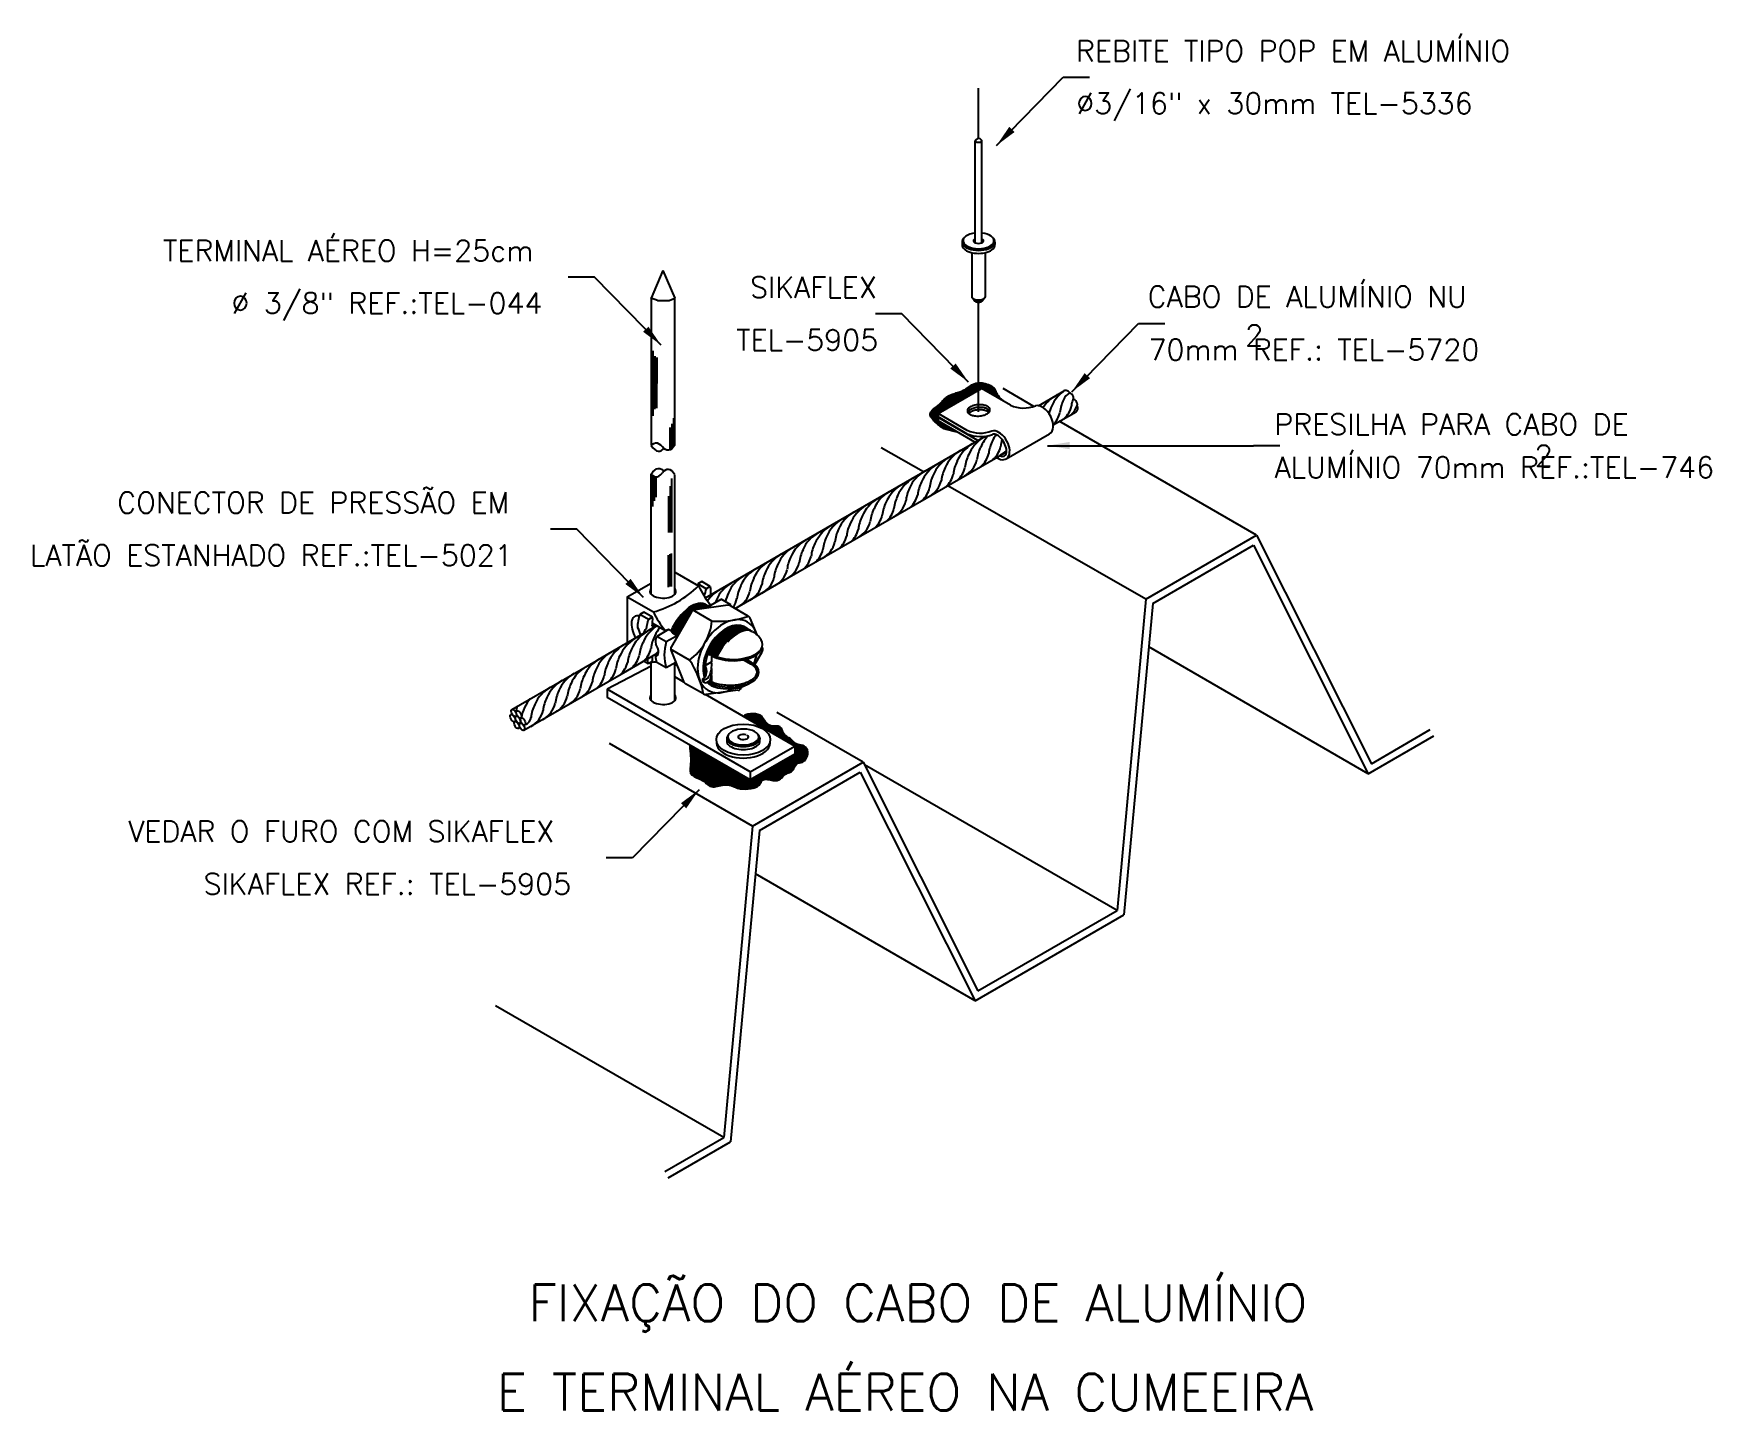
# Model space of a CAD drawing. Header units: millimetres. Extents: x -5750.2 to -5734.2, y -4626.1 to -4613.
import ezdxf
from ezdxf.enums import TextEntityAlignment as Align

# ---------------------------------------------------------------- set-up
doc = ezdxf.new("R2010")
doc.units = ezdxf.units.MM
doc.header["$LTSCALE"] = 10
doc.linetypes.add('DASHDOT', pattern=[1, 0.5, -0.25, 0, -0.25])
doc.layers.add('Termotécnica', color=7, linetype='Continuous')
doc.styles.add('r140', font='romans.shx')
doc.styles.add('r80', font='romans.shx')

msp = doc.modelspace()

# ---------------------------------------------------------------- hatches: boundary and pattern name
at = {"layer": 'Termotécnica', "linetype": 'DASHDOT'}
h = msp.add_hatch(dxfattribs=at)
h.set_pattern_fill('ANSI31', color=1, scale=0.05, style=0)
h.set_pattern_definition([(45, (-6339.692425, -4953.226665), (-0.00441941738, 0.00441941738), [])])
h.paths.add_polyline_path([(-5741.343, -4616.798), (-5741.528, -4616.691), (-5741.528, -4616.659), (-5741.523, -4616.656), (-5741.528, -4616.653), (-5741.528, -4616.621), (-5741.142, -4616.398), (-5741.142, -4616.328), (-5741.149, -4616.329), (-5741.157, -4616.33), (-5741.166, -4616.331), (-5741.174, -4616.334), (-5741.182, -4616.336), (-5741.191, -4616.34), (-5741.199, -4616.343), (-5741.207, -4616.348), (-5741.215, -4616.353), (-5741.223, -4616.358), (-5741.231, -4616.364), (-5741.239, -4616.37), (-5741.247, -4616.376), (-5741.255, -4616.381), (-5741.262, -4616.386), (-5741.27, -4616.391), (-5741.278, -4616.395), (-5741.286, -4616.399), (-5741.294, -4616.403), (-5741.302, -4616.407), (-5741.311, -4616.41), (-5741.321, -4616.414), (-5741.331, -4616.417), (-5741.342, -4616.421), (-5741.354, -4616.424), (-5741.365, -4616.428), (-5741.378, -4616.432), (-5741.39, -4616.436), (-5741.401, -4616.44), (-5741.413, -4616.445), (-5741.423, -4616.45), (-5741.433, -4616.456), (-5741.442, -4616.462), (-5741.451, -4616.468), (-5741.458, -4616.474), (-5741.465, -4616.48), (-5741.471, -4616.486), (-5741.477, -4616.492), (-5741.482, -4616.497), (-5741.486, -4616.503), (-5741.49, -4616.508), (-5741.494, -4616.513), (-5741.499, -4616.518), (-5741.503, -4616.523), (-5741.509, -4616.528), (-5741.515, -4616.534), (-5741.523, -4616.541), (-5741.532, -4616.548), (-5741.542, -4616.555), (-5741.553, -4616.563), (-5741.564, -4616.572), (-5741.574, -4616.58), (-5741.583, -4616.589), (-5741.591, -4616.598), (-5741.597, -4616.608), (-5741.6, -4616.617), (-5741.602, -4616.625), (-5741.602, -4616.634), (-5741.599, -4616.643), (-5741.596, -4616.652), (-5741.591, -4616.66), (-5741.585, -4616.669), (-5741.578, -4616.677), (-5741.571, -4616.686), (-5741.563, -4616.694), (-5741.554, -4616.702), (-5741.546, -4616.71), (-5741.537, -4616.718), (-5741.529, -4616.725), (-5741.52, -4616.732), (-5741.512, -4616.739), (-5741.504, -4616.746), (-5741.495, -4616.752), (-5741.484, -4616.758), (-5741.469, -4616.765), (-5741.449, -4616.772), (-5741.422, -4616.78), (-5741.387, -4616.789)])
h.paths.add_polyline_path([(-5741.142, -4616.328), (-5741.142, -4616.398), (-5741.113, -4616.381), (-5740.908, -4616.5), (-5740.928, -4616.48), (-5740.944, -4616.463), (-5740.956, -4616.448), (-5740.965, -4616.435), (-5740.971, -4616.423), (-5740.976, -4616.414), (-5740.979, -4616.405), (-5740.982, -4616.398), (-5740.985, -4616.391), (-5740.988, -4616.386), (-5740.992, -4616.381), (-5740.995, -4616.376), (-5740.999, -4616.372), (-5741.004, -4616.368), (-5741.009, -4616.365), (-5741.014, -4616.361), (-5741.02, -4616.358), (-5741.026, -4616.354), (-5741.033, -4616.351), (-5741.04, -4616.348), (-5741.047, -4616.345), (-5741.055, -4616.342), (-5741.063, -4616.339), (-5741.07, -4616.337), (-5741.078, -4616.335), (-5741.085, -4616.333), (-5741.093, -4616.331), (-5741.101, -4616.33), (-5741.108, -4616.329), (-5741.116, -4616.328), (-5741.124, -4616.328), (-5741.132, -4616.328), (-5741.14, -4616.328)])
at = {"layer": 'Termotécnica'}
h = msp.add_hatch(dxfattribs=at)
h.set_pattern_fill('ANSI31', color=1, scale=0.05, style=0)
h.set_pattern_definition([(45, (-6339.297662, -4953.674968), (-0.00441941738, 0.00441941738), [])])
edge = h.paths.add_edge_path()
edge.add_spline(control_points=[(-5743.896, -4619.789), (-5743.893, -4619.823), (-5743.887, -4619.881), (-5743.884, -4619.965), (-5743.908, -4620.065), (-5743.812, -4620.1), (-5743.749, -4620.132), (-5743.691, -4620.2), (-5743.601, -4620.16), (-5743.512, -4620.158), (-5743.436, -4620.201), (-5743.337, -4620.203), (-5743.236, -4620.188), (-5743.198, -4620.088), (-5743.108, -4620.128), (-5743.026, -4620.116), (-5742.988, -4620.045), (-5742.912, -4620.041), (-5742.898, -4619.98), (-5742.863, -4619.946), (-5742.814, -4619.948), (-5742.777, -4619.902), (-5742.756, -4619.831), (-5742.816, -4619.776), (-5742.889, -4619.782), (-5742.93, -4619.713), (-5743.01, -4619.69), (-5743.022, -4619.582), (-5743.134, -4619.619), (-5743.189, -4619.539), (-5743.239, -4619.465), (-5743.406, -4619.494), (-5743.373, -4619.515)], knot_values=[0, 0, 0, 0, 1.006526, 1.725878, 2.617874, 3.615468, 4.247188, 4.840381, 6.05436, 6.68739, 7.515864, 8.555321, 9.656658, 10.27245, 11.223737, 11.957335, 12.608418, 13.419214, 13.766893, 14.378638, 14.700342, 15.147962, 16.023091, 16.613486, 17.262658, 17.996256, 18.778996, 19.564375, 20.431903, 21.368719, 22.083452, 23.382441, 23.382441, 23.382441, 23.382441], degree=3, periodic=0)
edge.add_line((-5743.373, -4619.515), (-5743.368, -4619.518))
edge.add_line((-5743.368, -4619.518), (-5742.893, -4619.792))
edge.add_line((-5742.893, -4619.792), (-5742.893, -4619.868))
edge.add_line((-5742.893, -4619.868), (-5743.32, -4620.114))
edge.add_line((-5743.32, -4620.114), (-5743.898, -4619.781))
edge.add_line((-5743.898, -4619.781), (-5743.896, -4619.789))

# ---------------------------------------------------------------- linework, layer by layer
at = {"layer": 'Termotécnica', "color": 2}
for p, q in [((-5740.97, -4614.064), (-5740.334, -4613.413)), ((-5740.334, -4613.413), (-5740.084, -4613.413)), ((-5741.15, -4613.993), (-5741.175, -4614.017)), ((-5741.175, -4614.992), (-5741.175, -4614.017)), ((-5741.15, -4613.993), (-5741.134, -4613.993)), ((-5741.134, -4613.993), (-5741.109, -4614.017)), ((-5741.109, -4614.992), (-5741.109, -4614.017)), ((-5741.299, -4614.985), (-5741.299, -4615.01)), ((-5740.985, -4614.985), (-5740.985, -4615.01)), ((-5741.207, -4615.086), (-5741.207, -4615.504)), ((-5741.077, -4615.086), (-5741.077, -4615.504)), ((-5744.804, -4615.319), (-5745.054, -4615.319)), ((-5744.168, -4615.969), (-5744.804, -4615.319)), ((-5744.151, -4615.257), (-5744.264, -4615.52)), ((-5744.151, -4615.257), (-5744.038, -4615.521)), ((-5744.204, -4615.541), (-5744.264, -4615.519)), ((-5744.264, -4615.52), (-5744.263, -4616.923)), ((-5744.263, -4615.52), (-5744.263, -4615.518)), ((-5744.204, -4615.541), (-5744.091, -4615.541)), ((-5744.091, -4615.541), (-5744.038, -4615.521)), ((-5744.038, -4616.921), (-5744.038, -4615.521)), ((-5741.874, -4615.67), (-5742.124, -4615.67)), ((-5741.238, -4616.32), (-5741.874, -4615.67)), ((-5741.09, -4615.524), (-5741.09, -4615.524)), ((-5740.252, -4616.412), (-5739.616, -4615.761)), ((-5739.616, -4615.761), (-5739.366, -4615.761)), ((-5741.528, -4616.621), (-5741.113, -4616.381)), ((-5740.837, -4616.541), (-5741.113, -4616.381)), ((-5740.571, -4616.546), (-5740.326, -4616.405)), ((-5741.528, -4616.621), (-5741.528, -4616.653)), ((-5741.251, -4616.781), (-5741.528, -4616.621)), ((-5740.43, -4616.727), (-5740.212, -4616.603)), ((-5741.252, -4616.813), (-5741.528, -4616.653)), ((-5741.528, -4616.659), (-5741.523, -4616.656)), ((-5741.528, -4616.659), (-5741.528, -4616.691)), ((-5741.148, -4616.879), (-5741.528, -4616.659)), ((-5741.176, -4616.895), (-5741.528, -4616.691)), ((-5743.747, -4618.377), (-5741.074, -4616.836)), ((-5740.878, -4617.053), (-5740.464, -4616.814)), ((-5740.484, -4616.927), (-5738.52, -4616.928)), ((-5738.27, -4616.928), (-5738.52, -4616.928)), ((-5743.029, -4618.228), (-5740.875, -4616.985)), ((-5744.263, -4618.342), (-5744.263, -4617.198)), ((-5744.038, -4618.342), (-5744.038, -4617.207)), ((-5744.973, -4617.724), (-5745.223, -4617.724)), ((-5744.337, -4618.374), (-5744.973, -4617.724)), ((-5744.038, -4618.134), (-5743.812, -4618.264)), ((-5743.464, -4618.479), (-5743.029, -4618.228)), ((-5744.491, -4618.369), (-5744.263, -4618.238)), ((-5744.491, -4618.369), (-5744.242, -4618.513)), ((-5744.491, -4618.369), (-5744.491, -4618.806)), ((-5744.767, -4618.967), (-5744.209, -4618.643)), ((-5744.25, -4618.619), (-5744.13, -4618.689)), ((-5744.075, -4618.693), (-5744.099, -4618.679)), ((-5744.058, -4618.716), (-5744.075, -4618.693)), ((-5744.068, -4618.701), (-5744.069, -4618.701)), ((-5744.061, -4618.712), (-5744.068, -4618.701)), ((-5744.05, -4618.711), (-5744.061, -4618.712)), ((-5744.012, -4618.743), (-5744.058, -4618.716)), ((-5744.044, -4618.724), (-5744.05, -4618.711)), ((-5744.032, -4618.722), (-5744.044, -4618.724)), ((-5744.026, -4618.734), (-5744.032, -4618.722)), ((-5744.014, -4618.732), (-5744.026, -4618.734)), ((-5744.01, -4618.74), (-5744.014, -4618.732)), ((-5745.592, -4619.442), (-5744.767, -4618.967)), ((-5744.263, -4619.031), (-5744.684, -4619.25)), ((-5744.551, -4619.107), (-5744.193, -4618.9)), ((-5744.276, -4618.997), (-5744.271, -4619.001)), ((-5744.263, -4619.357), (-5744.263, -4618.998)), ((-5744.038, -4619.357), (-5744.038, -4619.001)), ((-5743.737, -4618.901), (-5743.703, -4618.921)), ((-5743.73, -4618.896), (-5743.736, -4618.898)), ((-5743.724, -4618.909), (-5743.729, -4618.896)), ((-5743.712, -4618.907), (-5743.724, -4618.909)), ((-5743.706, -4618.919), (-5743.712, -4618.907)), ((-5743.694, -4618.917), (-5743.706, -4618.919)), ((-5743.688, -4618.929), (-5743.694, -4618.917)), ((-5743.676, -4618.927), (-5743.688, -4618.929)), ((-5743.67, -4618.939), (-5743.676, -4618.927)), ((-5743.658, -4618.937), (-5743.67, -4618.939)), ((-5743.651, -4618.947), (-5743.658, -4618.937)), ((-5743.384, -4618.968), (-5743.316, -4619.007)), ((-5743.359, -4618.963), (-5743.308, -4618.992)), ((-5745.477, -4619.641), (-5744.551, -4619.107)), ((-5743.952, -4619.181), (-5744.038, -4619.131)), ((-5743.721, -4619.18), (-5743.702, -4619.19)), ((-5743.32, -4620.038), (-5744.684, -4619.25)), ((-5744.684, -4619.25), (-5744.684, -4619.327)), ((-5743.32, -4620.114), (-5744.684, -4619.327)), ((-5742.893, -4619.792), (-5743.744, -4619.301)), ((-5743.676, -4619.22), (-5743.713, -4619.199)), ((-5743.542, -4619.717), (-5743.542, -4619.742)), ((-5743.32, -4620.038), (-5742.893, -4619.792)), ((-5743.228, -4619.717), (-5743.229, -4619.742)), ((-5742.893, -4619.792), (-5742.893, -4619.868)), ((-5742.893, -4619.868), (-5743.32, -4620.114)), ((-5743.32, -4620.038), (-5743.32, -4620.114)), ((-5743.807, -4620.208), (-5744.443, -4620.858)), ((-5744.443, -4620.858), (-5744.693, -4620.858))]:
    msp.add_line(p, q, dxfattribs=at)
at = {"layer": 'Termotécnica', "color": 1, "linetype": 'DASHDOT'}
for p, q in [((-5741.142, -4613.993), (-5741.142, -4613.519)), ((-5741.142, -4616.605), (-5741.142, -4615.561))]:
    msp.add_line(p, q, dxfattribs=at)
at = {"layer": 'Termotécnica', "color": 1}
for p, q in [((-5744.246, -4616.332), (-5744.246, -4616.022)), ((-5744.228, -4616.072), (-5744.228, -4616.333)), ((-5744.211, -4616.087), (-5744.211, -4616.333)), ((-5744.246, -4616.643), (-5744.246, -4616.332)), ((-5744.228, -4616.578), (-5744.228, -4616.333)), ((-5744.211, -4616.568), (-5744.211, -4616.333)), ((-5744.081, -4616.958), (-5744.081, -4616.755)), ((-5744.065, -4616.718), (-5744.065, -4616.947)), ((-5744.051, -4616.665), (-5744.051, -4616.932)), ((-5744.247, -4617.507), (-5744.247, -4617.212)), ((-5744.233, -4617.454), (-5744.233, -4617.22)), ((-5744.219, -4617.224), (-5744.219, -4617.418)), ((-5744.069, -4617.24), (-5744.069, -4617.756)), ((-5744.098, -4617.409), (-5744.098, -4617.756)), ((-5744.083, -4617.312), (-5744.083, -4617.756)), ((-5744.098, -4618.276), (-5744.098, -4617.97)), ((-5744.083, -4618.269), (-5744.083, -4617.963)), ((-5744.069, -4618.269), (-5744.069, -4617.956)), ((-5743.781, -4618.221), (-5743.82, -4618.244)), ((-5743.7, -4618.269), (-5743.781, -4618.221)), ((-5743.738, -4618.291), (-5743.82, -4618.244)), ((-5743.7, -4618.269), (-5743.738, -4618.291)), ((-5743.716, -4618.46), (-5743.597, -4618.392)), ((-5743.505, -4618.445), (-5743.597, -4618.392)), ((-5744.332, -4618.514), (-5744.371, -4618.537)), ((-5744.289, -4618.584), (-5744.371, -4618.537)), ((-5744.25, -4618.562), (-5744.332, -4618.514)), ((-5743.879, -4618.512), (-5744.072, -4618.847)), ((-5743.684, -4618.6), (-5743.863, -4618.496)), ((-5743.534, -4618.449), (-5743.847, -4618.491)), ((-5743.505, -4618.445), (-5743.515, -4618.451)), ((-5743.337, -4618.553), (-5743.507, -4618.454)), ((-5744.25, -4618.562), (-5744.289, -4618.584)), ((-5744.254, -4618.648), (-5744.227, -4618.632)), ((-5744.097, -4618.68), (-5744.211, -4618.746)), ((-5743.254, -4618.73), (-5743.319, -4618.573)), ((-5744.119, -4618.799), (-5744.211, -4618.746)), ((-5744.016, -4618.74), (-5744.119, -4618.799)), ((-5743.898, -4618.971), (-5744.078, -4618.868)), ((-5743.202, -4618.856), (-5743.206, -4618.846)), ((-5744.293, -4619.007), (-5744.336, -4618.982)), ((-5744.254, -4618.985), (-5744.293, -4619.007)), ((-5744.119, -4619.047), (-5744.211, -4618.994)), ((-5744.029, -4618.995), (-5744.119, -4619.047)), ((-5744.074, -4618.884), (-5743.954, -4619.176)), ((-5743.75, -4619.024), (-5743.688, -4618.989)), ((-5743.688, -4618.929), (-5743.688, -4618.989)), ((-5743.275, -4619.015), (-5743.205, -4618.894)), ((-5743.764, -4619.16), (-5743.773, -4619.155)), ((-5743.697, -4619.19), (-5743.688, -4619.185)), ((-5743.688, -4619.12), (-5743.688, -4619.185)), ((-5743.766, -4619.295), (-5743.936, -4619.197)), ((-5743.436, -4619.26), (-5743.739, -4619.301)), ((-5743.397, -4619.226), (-5743.404, -4619.239))]:
    msp.add_line(p, q, dxfattribs=at)
at = {"layer": 'Termotécnica', "color": 3}
for p, q in [((-5740.613, -4616.552), (-5740.906, -4616.383)), ((-5738.49, -4617.781), (-5740.372, -4616.694)), ((-5741.666, -4617.177), (-5742.07, -4616.946)), ((-5739.545, -4618.39), (-5741.436, -4617.309)), ((-5739.545, -4618.39), (-5738.49, -4617.781)), ((-5739.481, -4618.431), (-5738.519, -4617.876)), ((-5738.519, -4617.876), (-5737.425, -4620.055)), ((-5738.49, -4617.781), (-5737.396, -4619.96)), ((-5739.545, -4618.39), (-5739.821, -4621.36)), ((-5739.481, -4618.431), (-5739.757, -4621.401)), ((-5737.425, -4620.055), (-5739.519, -4618.845)), ((-5742.241, -4619.946), (-5743.064, -4619.471)), ((-5737.396, -4619.96), (-5736.834, -4619.635)), ((-5743.296, -4620.555), (-5744.66, -4619.768)), ((-5737.425, -4620.055), (-5736.8, -4619.694)), ((-5743.296, -4620.555), (-5742.241, -4619.946)), ((-5742.241, -4619.946), (-5741.147, -4622.125)), ((-5739.821, -4621.36), (-5742.229, -4619.969)), ((-5743.231, -4620.597), (-5742.269, -4620.041)), ((-5742.269, -4620.041), (-5741.175, -4622.22)), ((-5743.296, -4620.555), (-5743.572, -4623.525)), ((-5743.231, -4620.597), (-5743.507, -4623.567)), ((-5741.175, -4622.22), (-5743.27, -4621.011)), ((-5741.175, -4622.22), (-5739.757, -4621.401)), ((-5741.147, -4622.125), (-5739.821, -4621.36)), ((-5743.572, -4623.525), (-5745.749, -4622.268)), ((-5744.134, -4623.85), (-5743.572, -4623.525)), ((-5744.1, -4623.909), (-5743.507, -4623.567))]:
    msp.add_line(p, q, dxfattribs=at)
at = {"layer": 'Termotécnica', "color": 1}
msp.add_lwpolyline([(-5741.343, -4616.798), (-5741.387, -4616.789), (-5741.422, -4616.78), (-5741.449, -4616.772), (-5741.469, -4616.765), (-5741.484, -4616.758), (-5741.495, -4616.752), (-5741.504, -4616.746), (-5741.512, -4616.739), (-5741.52, -4616.732), (-5741.529, -4616.725), (-5741.537, -4616.718), (-5741.546, -4616.71), (-5741.554, -4616.702), (-5741.563, -4616.694), (-5741.571, -4616.686), (-5741.578, -4616.677), (-5741.585, -4616.669), (-5741.591, -4616.66), (-5741.596, -4616.652), (-5741.599, -4616.643), (-5741.602, -4616.634), (-5741.602, -4616.625), (-5741.6, -4616.617), (-5741.597, -4616.608), (-5741.591, -4616.598), (-5741.583, -4616.589), (-5741.574, -4616.58), (-5741.564, -4616.572), (-5741.553, -4616.563), (-5741.542, -4616.555), (-5741.532, -4616.548), (-5741.523, -4616.541), (-5741.515, -4616.534), (-5741.509, -4616.528), (-5741.503, -4616.523), (-5741.499, -4616.518), (-5741.494, -4616.513), (-5741.49, -4616.508), (-5741.486, -4616.503), (-5741.482, -4616.497), (-5741.477, -4616.492), (-5741.471, -4616.486), (-5741.465, -4616.48), (-5741.458, -4616.474), (-5741.451, -4616.468), (-5741.442, -4616.462), (-5741.433, -4616.456), (-5741.423, -4616.45), (-5741.413, -4616.445), (-5741.401, -4616.44), (-5741.39, -4616.436), (-5741.378, -4616.432), (-5741.365, -4616.428), (-5741.354, -4616.424), (-5741.342, -4616.421), (-5741.331, -4616.417), (-5741.321, -4616.414), (-5741.311, -4616.41), (-5741.302, -4616.407), (-5741.294, -4616.403), (-5741.286, -4616.399), (-5741.278, -4616.395), (-5741.27, -4616.391), (-5741.262, -4616.386), (-5741.255, -4616.381), (-5741.247, -4616.376), (-5741.239, -4616.37), (-5741.231, -4616.364), (-5741.223, -4616.358), (-5741.215, -4616.353), (-5741.207, -4616.348), (-5741.199, -4616.343), (-5741.191, -4616.34), (-5741.182, -4616.336), (-5741.174, -4616.334), (-5741.166, -4616.331), (-5741.157, -4616.33), (-5741.149, -4616.329), (-5741.14, -4616.328), (-5741.132, -4616.328), (-5741.124, -4616.328), (-5741.116, -4616.328), (-5741.108, -4616.329), (-5741.101, -4616.33), (-5741.093, -4616.331), (-5741.085, -4616.333), (-5741.078, -4616.335), (-5741.07, -4616.337), (-5741.063, -4616.339), (-5741.055, -4616.342), (-5741.047, -4616.345), (-5741.04, -4616.348), (-5741.033, -4616.351), (-5741.026, -4616.354), (-5741.02, -4616.358), (-5741.014, -4616.361), (-5741.009, -4616.365), (-5741.004, -4616.368), (-5740.999, -4616.372), (-5740.995, -4616.376), (-5740.992, -4616.381), (-5740.988, -4616.386), (-5740.985, -4616.391), (-5740.982, -4616.398), (-5740.979, -4616.405), (-5740.976, -4616.414), (-5740.971, -4616.423), (-5740.965, -4616.435), (-5740.956, -4616.448), (-5740.944, -4616.463), (-5740.928, -4616.48), (-5740.908, -4616.5)], dxfattribs=at)
at = {"layer": 'Termotécnica', "color": 2}
msp.add_lwpolyline([(-5741.033, -4616.584, 0.174705), (-5741.041, -4616.566, 0.104203), (-5741.067, -4616.548, 0.064948), (-5741.1, -4616.539, 0.051099), (-5741.143, -4616.536, 0.051099), (-5741.187, -4616.543, 0.064948), (-5741.218, -4616.556, 0.104203), (-5741.242, -4616.577, 0.174705), (-5741.248, -4616.596, 0.174705), (-5741.24, -4616.614, 0.104203), (-5741.214, -4616.632, 0.064948), (-5741.181, -4616.642, 0.051099), (-5741.138, -4616.644, 0.051099), (-5741.095, -4616.637, 0.064948), (-5741.063, -4616.624, 0.104203), (-5741.039, -4616.603, 0.174705)], format="xyb", close=True, dxfattribs=at)
for points in [[(-5741.036, -4616.597, 0.056274), (-5741.04, -4616.592, 0.104203), (-5741.065, -4616.574, 0.064948), (-5741.098, -4616.564, 0.051099), (-5741.142, -4616.562, 0.051099), (-5741.185, -4616.569, 0.064948), (-5741.217, -4616.582, 0.104203), (-5741.241, -4616.603, 0.056274), (-5741.244, -4616.609, 0.174705)], [(-5741.044, -4616.609, 0.076612), (-5741.064, -4616.597, 0.064948), (-5741.097, -4616.587, 0.051099), (-5741.141, -4616.585, 0.051099), (-5741.184, -4616.592, 0.064948), (-5741.216, -4616.605, 0.076612), (-5741.234, -4616.62, 0.056274)]]:
    msp.add_lwpolyline(points, format="xyb", dxfattribs=at)
for points in [[(-5744.263, -4616.926), (-5744.254, -4616.916), (-5744.238, -4616.905), (-5744.221, -4616.9), (-5744.205, -4616.901), (-5744.189, -4616.908), (-5744.173, -4616.92), (-5744.157, -4616.938)], [(-5744.263, -4616.926), (-5744.247, -4616.948), (-5744.23, -4616.964), (-5744.214, -4616.975), (-5744.198, -4616.98), (-5744.181, -4616.979), (-5744.165, -4616.973), (-5744.149, -4616.961), (-5744.143, -4616.953)], [(-5744.038, -4616.921), (-5744.053, -4616.941), (-5744.068, -4616.956), (-5744.083, -4616.966), (-5744.098, -4616.971), (-5744.113, -4616.97), (-5744.128, -4616.965), (-5744.142, -4616.954), (-5744.157, -4616.938)], [(-5744.263, -4617.199), (-5744.247, -4617.177), (-5744.23, -4617.16), (-5744.214, -4617.149), (-5744.197, -4617.144), (-5744.181, -4617.145), (-5744.165, -4617.151), (-5744.149, -4617.164), (-5744.143, -4617.171)], [(-5744.263, -4617.199), (-5744.254, -4617.208), (-5744.238, -4617.219), (-5744.221, -4617.224), (-5744.205, -4617.223), (-5744.189, -4617.217), (-5744.173, -4617.204), (-5744.157, -4617.187)], [(-5744.038, -4617.204), (-5744.053, -4617.183), (-5744.068, -4617.168), (-5744.083, -4617.158), (-5744.098, -4617.153), (-5744.113, -4617.154), (-5744.128, -4617.16), (-5744.142, -4617.17), (-5744.157, -4617.187)]]:
    msp.add_lwpolyline(points, dxfattribs=at)
for centre, radius, start, end in [((-5741.142, -4615.506), 0.0554, 214.8393, 324.5345), ((-5740.711, -4616.262), 0.306, 245.8326, 291.3318), ((-5741.126, -4616.502), 0.305, 245.7672, 291.3376), ((-5741.122, -4616.515), 0.325, 246.4857, 290.4588), ((-5741.035, -4616.978), 0.16, 352.3377, 357.6458), ((-5744.518, -4617.538), 1.013, 285.8241, 314.1759), ((-5743.027, -4617.89), 0.87, 205.5074, 219.2854), ((-5743.457, -4618.138), 0.87, 205.5074, 219.2854), ((-5744.363, -4617.759), 0.95, 312.6405, 314.2004), ((-5744.406, -4617.714), 1.013, 285.8241, 287.6369), ((-5743.368, -4618.858), 0.171, 27.1663, 66.1326), ((-5743.356, -4618.796), 0.159, 297.3192, 339.4448), ((-5744.222, -4619.114), 0.123, 85.7909, 113.3094), ((-5743.528, -4618.838), 0.409, 248.8681, 305.0616)]:
    msp.add_arc(centre, radius, start, end, dxfattribs=at)
at = {"layer": 'Termotécnica', "color": 1}
for centre, radius, start, end in [((-5740.199, -4616.783), 0.394, 127.5124, 146.1638), ((-5740.131, -4616.682), 0.34, 127.5417, 156.7272), ((-5736.919, -4619.29), 4.492, 140.66, 140.7018), ((-5740.215, -4616.534), 0.124, 119.6815, 158.3772), ((-5740.311, -4616.848), 0.394, 127.2601, 130.4152), ((-5740.121, -4616.708), 0.36, 153.652, 165.9611), ((-5740.594, -4616.557), 0.234, 314.5922, 346.8088), ((-5740.008, -4616.648), 0.36, 153.652, 174.0868), ((-5740.482, -4616.493), 0.234, 311.8161, 346.8088), ((-5740.131, -4616.545), 0.124, 152.5358, 180.335), ((-5740.432, -4616.462), 0.243, 318.2048, 338.8827), ((-5742.273, -4614.86), 2.674, 318.2297, 318.2782), ((-5740.989, -4617.24), 0.394, 123.0374, 155.4443), ((-5740.877, -4617.175), 0.394, 126.1548, 155.4443), ((-5740.799, -4617.1), 0.36, 153.652, 174.0868), ((-5740.809, -4617.074), 0.34, 134.3773, 156.7272), ((-5740.686, -4617.04), 0.36, 153.652, 174.0868), ((-5740.65, -4617.044), 0.394, 145.5847, 155.4443), ((-5741.16, -4616.885), 0.234, 311.8161, 346.8088), ((-5740.574, -4616.975), 0.36, 162.7823, 174.0868), ((-5741.328, -4617.436), 0.394, 123.0374, 155.4443), ((-5741.216, -4617.371), 0.394, 123.0374, 155.4443), ((-5741.148, -4617.27), 0.34, 119.4577, 156.7272), ((-5741.024, -4617.236), 0.36, 153.652, 174.0868), ((-5741.385, -4617.009), 0.234, 298.3116, 346.8088), ((-5740.913, -4617.171), 0.36, 153.652, 174.0868), ((-5741.272, -4616.949), 0.234, 311.8161, 346.8088), ((-5741.046, -4616.813), 0.234, 298.3116, 316.9447), ((-5741.555, -4617.567), 0.394, 123.0374, 155.4443), ((-5741.487, -4617.466), 0.34, 119.4577, 156.7272), ((-5741.363, -4617.432), 0.36, 153.652, 174.0868), ((-5741.724, -4617.205), 0.234, 298.3116, 346.8088), ((-5741.251, -4617.367), 0.36, 153.652, 174.0868), ((-5741.138, -4617.296), 0.36, 153.652, 174.0868), ((-5741.61, -4617.145), 0.234, 311.8161, 346.8088), ((-5741.499, -4617.081), 0.234, 311.8161, 346.8088), ((-5741.894, -4617.763), 0.394, 123.0374, 155.4443), ((-5741.826, -4617.662), 0.34, 119.4577, 156.7272), ((-5741.667, -4617.632), 0.394, 123.0374, 155.4443), ((-5741.59, -4617.563), 0.36, 153.652, 174.0868), ((-5741.477, -4617.492), 0.36, 153.652, 174.0868), ((-5741.949, -4617.341), 0.234, 311.8161, 346.8088), ((-5741.837, -4617.277), 0.234, 311.8161, 346.8088), ((-5742.165, -4617.858), 0.34, 119.4577, 156.7272), ((-5742.005, -4617.828), 0.394, 123.0374, 155.4443), ((-5741.816, -4617.688), 0.36, 153.652, 174.0868), ((-5742.288, -4617.537), 0.234, 311.8161, 346.8088), ((-5741.702, -4617.628), 0.36, 153.652, 174.0868), ((-5742.176, -4617.473), 0.234, 311.8161, 346.8088), ((-5742.063, -4617.401), 0.234, 298.3116, 346.8088), ((-5742.344, -4618.024), 0.394, 123.0374, 155.4443), ((-5742.233, -4617.959), 0.394, 123.0374, 155.4443), ((-5742.154, -4617.884), 0.36, 153.652, 174.0868), ((-5742.041, -4617.824), 0.36, 153.652, 174.0868), ((-5742.515, -4617.669), 0.234, 311.8161, 346.8088), ((-5742.402, -4617.597), 0.234, 298.3116, 346.8088), ((-5741.929, -4617.759), 0.36, 153.652, 174.0868), ((-5742.743, -4618.193), 0.34, 119.4577, 156.7272), ((-5742.619, -4618.121), 0.34, 119.4577, 156.7272), ((-5742.504, -4618.054), 0.34, 119.4577, 156.7272), ((-5742.38, -4618.02), 0.36, 153.652, 174.0868), ((-5742.74, -4617.793), 0.234, 298.3116, 346.8088), ((-5742.268, -4617.955), 0.36, 153.652, 174.0868), ((-5742.627, -4617.733), 0.234, 311.8161, 346.8088), ((-5742.974, -4618.326), 0.34, 119.4577, 156.7272), ((-5742.858, -4618.259), 0.34, 119.4577, 156.7272), ((-5742.733, -4618.218), 0.36, 153.652, 174.0868), ((-5743.079, -4617.989), 0.234, 298.3116, 346.8088), ((-5742.609, -4618.146), 0.36, 153.652, 174.0868), ((-5742.493, -4618.08), 0.36, 153.652, 174.0868), ((-5742.966, -4617.929), 0.234, 311.8161, 346.8088), ((-5742.854, -4617.865), 0.234, 311.8161, 346.8088), ((-5743.328, -4618.531), 0.34, 119.4577, 156.7272), ((-5743.213, -4618.464), 0.34, 119.4577, 156.7272), ((-5743.098, -4618.397), 0.34, 119.4577, 156.7272), ((-5742.963, -4618.351), 0.36, 153.652, 174.0868), ((-5743.319, -4618.128), 0.234, 298.3116, 346.8088), ((-5742.848, -4618.285), 0.36, 153.652, 174.0868), ((-5743.195, -4618.056), 0.234, 298.3116, 346.8088), ((-5743.548, -4618.355), 0.294, 157.7068, 160.4798), ((-5743.47, -4618.401), 0.29, 157.6373, 172.2975), ((-5743.443, -4618.597), 0.34, 119.4577, 146.1387), ((-5743.955, -4618.321), 0.261, 354.22, 11.5701), ((-5743.318, -4618.556), 0.36, 153.652, 158.4698), ((-5743.203, -4618.49), 0.36, 153.652, 168.2349), ((-5743.673, -4618.332), 0.234, 324.4869, 346.8088), ((-5743.087, -4618.423), 0.36, 153.652, 174.0868), ((-5743.549, -4618.261), 0.234, 298.3116, 346.8088), ((-5743.434, -4618.194), 0.234, 298.3116, 346.8088), ((-5744.099, -4618.648), 0.294, 157.7068, 183.017), ((-5743.842, -4618.533), 0.0425, 97.5935, 150), ((-5743.618, -4617.767), 0.835, 265.45, 289.737), ((-5743.528, -4618.491), 0.0425, 60, 97.5935), ((-5743.885, -4618.569), 0.399, 16.1933, 18.1051), ((-5743.358, -4618.589), 0.0425, 22.4065, 60), ((-5744.093, -4619.031), 0.394, 123.0374, 155.4443), ((-5743.983, -4618.967), 0.394, 124.7662, 155.4443), ((-5744.24, -4618.746), 0.102, 133.5384, 163.3916), ((-5744.021, -4618.694), 0.29, 157.6373, 175.7609), ((-5744.517, -4618.593), 0.268, 348.1538, 6.679), ((-5743.871, -4618.903), 0.394, 141.8252, 155.4443), ((-5743.795, -4618.834), 0.36, 155.882, 157.8963), ((-5744.209, -4618.544), 0.528, 306.0412, 353.9588), ((-5744.317, -4619.161), 0.394, 123.0374, 155.4443), ((-5744.205, -4619.096), 0.394, 123.0374, 155.4443), ((-5744.129, -4619.027), 0.36, 153.652, 174.0868), ((-5744.019, -4618.964), 0.36, 153.652, 174.0868), ((-5744.493, -4618.808), 0.234, 311.8161, 346.8088), ((-5743.907, -4618.899), 0.36, 153.652, 174.0868), ((-5744.099, -4618.797), 0.123, 155.5864, 191.3137), ((-5743.74, -4618.923), 0.399, 161.8949, 198.1051), ((-5744.035, -4618.868), 0.0425, 150, 202.4065), ((-5743.241, -4618.872), 0.0425, 330, 22.4065), ((-5744.715, -4619.329), 0.34, 119.4577, 156.7272), ((-5744.591, -4619.258), 0.34, 119.4577, 156.7272), ((-5744.476, -4619.191), 0.34, 119.4577, 156.7272), ((-5744.352, -4619.157), 0.36, 153.652, 174.0868), ((-5744.241, -4619.092), 0.36, 153.652, 174.0868), ((-5744.715, -4618.937), 0.234, 311.8161, 346.8088), ((-5744.605, -4618.873), 0.234, 311.8161, 346.8088), ((-5744.17, -4618.967), 0.128, 176.8019, 197.7662), ((-5744.517, -4618.929), 0.268, 348.1538, 359.3861), ((-5744.381, -4618.744), 0.234, 311.8161, 323.3742), ((-5744.092, -4618.942), 0.13, 175.3313, 203.5925), ((-5744.586, -4619.445), 0.835, 10.263, 34.55), ((-5743.826, -4619.078), 0.0931, 304.6175, 35.3418), ((-5743.938, -4619.021), 0.252, 335.6836, 7.3443), ((-5744.946, -4619.463), 0.34, 119.4577, 156.7272), ((-5744.831, -4619.396), 0.34, 119.4577, 156.7272), ((-5744.705, -4619.355), 0.36, 153.652, 174.0868), ((-5745.052, -4619.126), 0.234, 298.3116, 346.8088), ((-5744.581, -4619.283), 0.36, 153.652, 174.0868), ((-5744.466, -4619.217), 0.36, 153.652, 174.0868), ((-5744.938, -4619.066), 0.234, 311.8161, 346.8088), ((-5744.827, -4619.001), 0.234, 311.8161, 346.8088), ((-5743.915, -4619.16), 0.0425, 202.4065, 240), ((-5743.768, -4619.094), 0.0667, 273.3884, 331.915), ((-5743.749, -4619.129), 0.058, 271.1338, 337.0701), ((-5743.976, -4619.073), 0.291, 344.4419, 7.0172), ((-5745.147, -4619.576), 0.358, 138.8809, 171.091), ((-5745.061, -4619.529), 0.34, 119.4577, 156.7272), ((-5744.936, -4619.488), 0.36, 153.652, 174.0868), ((-5745.291, -4619.264), 0.234, 298.3116, 346.8088), ((-5744.82, -4619.422), 0.36, 153.652, 174.0868), ((-5745.167, -4619.193), 0.234, 298.3116, 346.8088), ((-5743.744, -4619.258), 0.0425, 240, 277.5935), ((-5743.441, -4619.218), 0.0425, 277.5935, 330), ((-5745.2, -4619.523), 0.358, 162.0235, 171.091), ((-5745.522, -4619.398), 0.234, 298.3116, 346.8088), ((-5745.051, -4619.555), 0.36, 153.652, 174.0868), ((-5745.406, -4619.331), 0.234, 298.3116, 346.8088), ((-5745.502, -4619.501), 0.0944, 294.1701, 350.1196)]:
    msp.add_arc(centre, radius, start, end, dxfattribs=at)
at = {"layer": 'Termotécnica', "color": 2}
for centre, major_axis, ratio, start_param, end_param in [((-5741.142, -4614.017), (-0.0326, 0), 0.509483, 0, 3.141593), ((-5741.142, -4614.985), (-0.157, 0), 0.509483, 5.859189, 9.855214), ((-5741.142, -4615.013), (-0.157, 0), 0.509483, 6.242628, 9.468195), ((-5741.142, -4614.973), (-0.148, 0), 0.509483, 4.931956, 10.77254), ((-5741.142, -4614.973), (-0.049, 0), 0.509483, 5.440074, 10.268419), ((-5741.142, -4615.504), (-0.0653, 0), 0.509483, 0, 3.141593), ((-5741.142, -4615.524), (-0.0522, 0), 0.509483, 0, 3.141593), ((-5740.304, -4616.442), (-0.0229, 0.0367), 0.840361, 4.66795, 6.283185), ((-5740.259, -4616.457), (-0.0181, 0.0313), 0.509483, 3.143946, 6.283185), ((-5740.539, -4616.683), (-0.075, 0.13), 0.613222, 3.119686, 6.12017), ((-5740.223, -4616.519), (-0.0181, 0.0313), 0.509483, 3.141593, 6.283185), ((-5740.232, -4616.567), (-0.02, 0.0361), 0.886479, 3.141593, 4.783167), ((-5740.954, -4616.923), (-0.075, 0.13), 0.613222, 2.249611, 6.12017), ((-5740.953, -4616.923), (-0.059, 0.102), 0.509483, 2.479183, 6.206799), ((-5744.151, -4618.317), (-0.124, 0), 0.511171, 5.827545, 9.819687), ((-5744.329, -4618.715), (-0.092, 0.159), 0.509483, 5.848809, 7.842487), ((-5743.478, -4618.824), (0.276, 0.001), 0.509483, 4.100464, 6.597026), ((-5743.512, -4619.088), (0.276, 0.001), 0.509483, 3.942773, 7.036742), ((-5743.478, -4618.825), (0.288, 0.001), 0.529306, 3.818947, 5.448871), ((-5744.151, -4619.331), (-0.124, 0), 0.511171, 5.827545, 9.819687), ((-5743.385, -4619.705), (-0.148, 0), 0.509483, 4.500755, 10.77254), ((-5743.385, -4619.705), (-0.049, 0), 0.509483, 4.081019, 10.268419), ((-5743.385, -4619.758), (-0.257, 0), 0.5774, 6.185874, 9.517474), ((-5743.385, -4619.717), (-0.157, 0), 0.509483, 5.859189, 9.855214), ((-5743.385, -4619.745), (-0.157, 0), 0.509483, 6.242628, 9.468195)]:
    msp.add_ellipse(centre, major_axis=major_axis, ratio=ratio, start_param=start_param, end_param=end_param, dxfattribs=at)
at = {"layer": 'Termotécnica', "color": 1}
for centre, major_axis, ratio, start_param, end_param in [((-5741.142, -4614.981), (-0.151, 0), 0.509483, 6.097371, 9.651115), ((-5743.906, -4618.719), (0.16, 0.277), 0.509483, 6.213743, 8.049984), ((-5743.906, -4618.719), (0.16, 0.277), 0.509483, 6.213743, 8.049984), ((-5743.897, -4618.724), (0.16, 0.277), 0.509483, 6.213743, 8.059589), ((-5743.888, -4618.73), (0.16, 0.277), 0.509483, 6.213743, 8.078571), ((-5743.879, -4618.735), (0.16, 0.277), 0.509483, 6.198378, 8.059471), ((-5743.87, -4618.74), (0.16, 0.277), 0.509483, 6.219825, 8.085504), ((-5743.861, -4618.745), (0.16, 0.277), 0.509483, 0.937211, 1.7767), ((-5743.852, -4618.75), (0.16, 0.277), 0.509483, 1.057649, 1.801228), ((-5743.861, -4618.745), (0.16, 0.277), 0.509483, 6.251289, 7.06151), ((-5743.532, -4618.935), (0.188, 0.325), 0.675841, 5.719825, 10.265938), ((-5743.852, -4618.75), (0.16, 0.277), 0.509483, 0.031775, 0.717535), ((-5744.423, -4618.697), (-0.0432, 0.0748), 0.509483, 3.928966, 4.869091), ((-5743.843, -4618.755), (0.16, 0.277), 0.509483, 1.200274, 1.775937), ((-5743.532, -4618.935), (0.161, 0.279), 0.622287, 6.148777, 8.952439), ((-5743.559, -4618.92), (0.16, 0.277), 0.509483, 0.933017, 1.776481), ((-5743.55, -4618.925), (0.16, 0.277), 0.509483, 0.509617, 1.801693), ((-5743.541, -4618.93), (0.16, 0.277), 0.509483, 6.213743, 8.059381), ((-5743.532, -4618.935), (0.16, 0.277), 0.509483, 6.213743, 8.085385), ((-5743.523, -4618.94), (0.16, 0.277), 0.509483, 6.213743, 8.060207), ((-5743.514, -4618.945), (0.16, 0.277), 0.509483, 6.213743, 8.08479), ((-5743.505, -4618.951), (0.16, 0.277), 0.509483, 6.213743, 8.059873), ((-5743.496, -4618.956), (0.16, 0.277), 0.509483, 6.213743, 8.082697), ((-5743.487, -4618.961), (0.16, 0.277), 0.509483, 6.213743, 8.059008), ((-5743.479, -4618.966), (0.16, 0.277), 0.509483, 6.213743, 8.073992), ((-5743.47, -4618.971), (0.16, 0.277), 0.509483, 6.202235, 8.033197), ((-5743.461, -4618.976), (0.16, 0.277), 0.509483, 0, 1.198297), ((-5744.251, -4618.854), (-0.0432, 0.0748), 0.509483, 2.820425, 4.869091), ((-5743.861, -4618.745), (0.16, 0.277), 0.509483, 2.9666, 3.13369), ((-5743.852, -4618.75), (0.16, 0.277), 0.509483, 2.916017, 3.072351), ((-5743.843, -4618.755), (0.16, 0.277), 0.509483, 2.863257, 3.017639), ((-5743.532, -4618.935), (0.152, 0.264), 0.598456, 1.813596, 2.620475), ((-5743.532, -4618.935), (0.188, 0.325), 0.675841, 4.87803, 5.133978), ((-5743.743, -4619.14), (0.023, 0.0399), 0.509483, 2.225509, 3.37668), ((-5743.733, -4619.145), (0.023, 0.0399), 0.509483, 2.225509, 3.514547), ((-5743.532, -4618.935), (0.161, 0.279), 0.622287, 2.905812, 3.383908), ((-5743.541, -4618.93), (0.16, 0.277), 0.509483, 2.922988, 2.981561), ((-5743.532, -4618.935), (0.16, 0.277), 0.509483, 2.874607, 3.064029), ((-5743.522, -4618.943), (0.16, 0.277), 0.509483, 2.829496, 3.01018), ((-5743.532, -4618.935), (0.152, 0.264), 0.598456, 2.934325, 3.052271), ((-5743.513, -4618.948), (0.16, 0.277), 0.509483, 2.82911, 3.006963), ((-5743.505, -4618.951), (0.16, 0.277), 0.509483, 2.844033, 3.061758), ((-5743.496, -4618.956), (0.16, 0.277), 0.509483, 2.82911, 3.033291), ((-5743.487, -4618.961), (0.16, 0.277), 0.509483, 2.821407, 3.005872), ((-5743.479, -4618.966), (0.16, 0.277), 0.509483, 2.810761, 2.978933), ((-5743.47, -4618.971), (0.16, 0.277), 0.509483, 2.793246, 2.954838), ((-5743.385, -4619.713), (-0.151, 0), 0.509483, 6.097371, 9.651115)]:
    msp.add_ellipse(centre, major_axis=major_axis, ratio=ratio, start_param=start_param, end_param=end_param, dxfattribs=at)
at = {"layer": 'Termotécnica', "color": 2}
for centre, major_axis, ratio in [((-5745.583, -4619.525), (-0.0192, 0.0333), 0.509483), ((-5745.573, -4619.476), (-0.0192, 0.0333), 0.509483), ((-5745.534, -4619.541), (-0.0192, 0.0333), 0.509483), ((-5745.525, -4619.49), (-0.0192, 0.0333), 0.509483), ((-5745.545, -4619.591), (-0.0192, 0.0333), 0.509483), ((-5745.496, -4619.608), (-0.0192, 0.0333), 0.509483), ((-5745.487, -4619.557), (-0.0192, 0.0333), 0.509483), ((-5743.385, -4619.73), (-0.257, 0), 0.5774)]:
    msp.add_ellipse(centre, major_axis=major_axis, ratio=ratio, dxfattribs=at)
msp.add_open_spline([(-5743.688, -4619.177), (-5743.683, -4619.18), (-5743.653, -4619.192), (-5743.6, -4619.205), (-5743.539, -4619.211), (-5743.476, -4619.211), (-5743.416, -4619.203), (-5743.364, -4619.189), (-5743.323, -4619.171), (-5743.293, -4619.152), (-5743.273, -4619.134), (-5743.261, -4619.117), (-5743.254, -4619.101), (-5743.252, -4619.086), (-5743.254, -4619.072), (-5743.261, -4619.056), (-5743.273, -4619.04), (-5743.292, -4619.022), (-5743.309, -4619.011), (-5743.319, -4619.006)], degree=3, knots=[3.942773, 3.942773, 3.942773, 3.942773, 4.152047, 4.373331, 4.607258, 4.841184, 5.075111, 5.298225, 5.504103, 5.689757, 5.855803, 6.005181, 6.14422, 6.28326, 6.422299, 6.561339, 6.707536, 6.872139, 7.036742, 7.036742, 7.036742, 7.036742], dxfattribs=at)
at = {"layer": 'Termotécnica', "color": 1}
msp.add_spline([(-5743.896, -4619.789), (-5743.887, -4619.889), (-5743.887, -4619.961), (-5743.887, -4620.051), (-5743.804, -4620.105), (-5743.749, -4620.137), (-5743.703, -4620.174), (-5743.582, -4620.163), (-5743.519, -4620.163), (-5743.441, -4620.192), (-5743.338, -4620.2), (-5743.234, -4620.163), (-5743.197, -4620.114), (-5743.102, -4620.12), (-5743.03, -4620.105), (-5742.984, -4620.059), (-5742.912, -4620.022), (-5742.897, -4619.99), (-5742.851, -4619.95), (-5742.82, -4619.944), (-5742.788, -4619.912), (-5742.774, -4619.826), (-5742.817, -4619.786), (-5742.88, -4619.771), (-5742.935, -4619.723), (-5742.998, -4619.676), (-5743.036, -4619.607), (-5743.122, -4619.599), (-5743.191, -4619.536), (-5743.246, -4619.489), (-5743.373, -4619.515), (-5743.368, -4619.518)], degree=3, dxfattribs=at)
at = {"layer": 'Termotécnica', "color": 2}
for points in [[(-5740.849, -4613.887), (-5740.798, -4613.936), (-5740.97, -4614.064)], [(-5744.29, -4615.792), (-5744.34, -4615.841), (-5744.168, -4615.969)], [(-5741.36, -4616.143), (-5741.411, -4616.192), (-5741.238, -4616.32)], [(-5740.13, -4616.235), (-5740.079, -4616.284), (-5740.252, -4616.412)], [(-5740.272, -4616.891), (-5740.272, -4616.961), (-5740.484, -4616.927)], [(-5744.459, -4618.197), (-5744.51, -4618.246), (-5744.337, -4618.374)], [(-5743.929, -4620.385), (-5743.979, -4620.336), (-5743.807, -4620.208)]]:
    msp.add_solid(points, dxfattribs=at)

# ---------------------------------------------------------------- texts
at = {"layer": 'Termotécnica', "color": 2, "style": 'r80'}
for s, p in [('REBITE TIPO POP EM ALUMÍNIO', (-5740.212, -4613.164)), ('%%C3/16" x 30mm TEL-5336', (-5740.21, -4613.663))]:
    msp.add_text(s, height=0.2, dxfattribs=at).set_placement(p, align=Align.MIDDLE_LEFT)
for s, p in [('TERMINAL AÉREO H=25cm', (-5748.919, -4615.166)), ('SIKAFLEX ', (-5743.321, -4615.517)), ('CABO DE ALUMÍNIO NU ', (-5739.529, -4615.607)), ('%%C 3/8" REF.:TEL-044', (-5748.266, -4615.668)), ('TEL-5905', (-5743.453, -4616.02)), ('2', (-5738.598, -4615.975)), ('70mm REF.: TEL-5720', (-5739.521, -4616.111)), ('PRESILHA PARA CABO DE', (-5738.321, -4616.823)), ('2', (-5735.838, -4617.122)), ('ALUMÍNIO 70mm REF.:TEL-746', (-5738.319, -4617.234)), ('CONECTOR DE PRESSÃO EM', (-5749.355, -4617.571)), ('LATÃO ESTANHADO REF.:TEL-5021', (-5750.187, -4618.074)), ('VEDAR O FURO COM SIKAFLEX', (-5749.251, -4620.706)), ('SIKAFLEX REF.: TEL-5905', (-5748.532, -4621.208))]:
    msp.add_text(s, height=0.2, dxfattribs=at).set_placement(p)
at = {"layer": 'Termotécnica', "color": 5, "style": 'r140'}
for s, p in [(' FIXAÇÃO DO CABO DE ALUMÍNIO', (-5741.841, -4625.381)), ('E TERMINAL AÉREO NA CUMEEIRA', (-5741.841, -4626.232))]:
    msp.add_text(s, height=0.35, dxfattribs=at).set_placement(p, align=Align.BOTTOM_CENTER)

doc.saveas('drawing.dxf')
